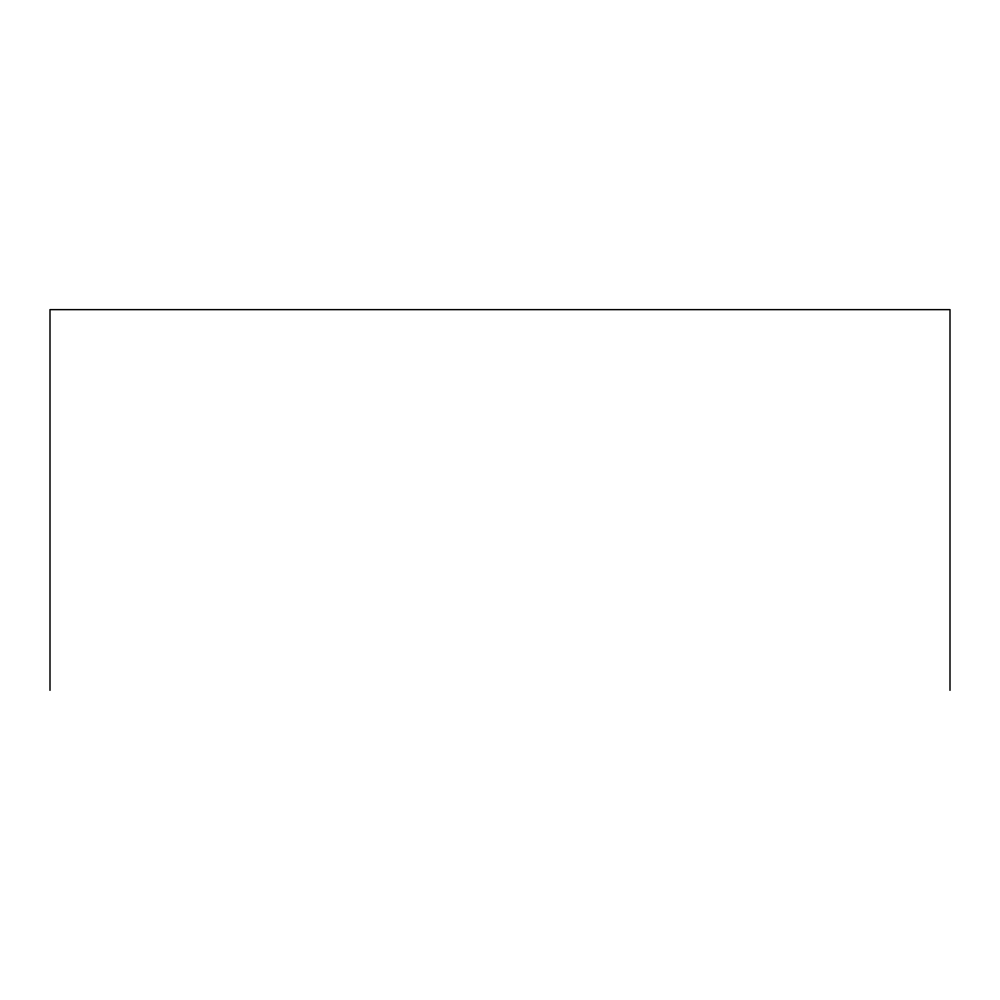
<?xml version="1.0" encoding="UTF-8"?>
<svg xmlns="http://www.w3.org/2000/svg" width="1000" height="1000" viewBox="0 0 1000 1000"><rect width="100%" height="100%" fill="white"/><g stroke="black" fill="none" stroke-linecap="round" stroke-linejoin="round"><path stroke-width="1.5" d="M950 690.362L950 309.637L50 309.637L50 690.362"/></g></svg>
